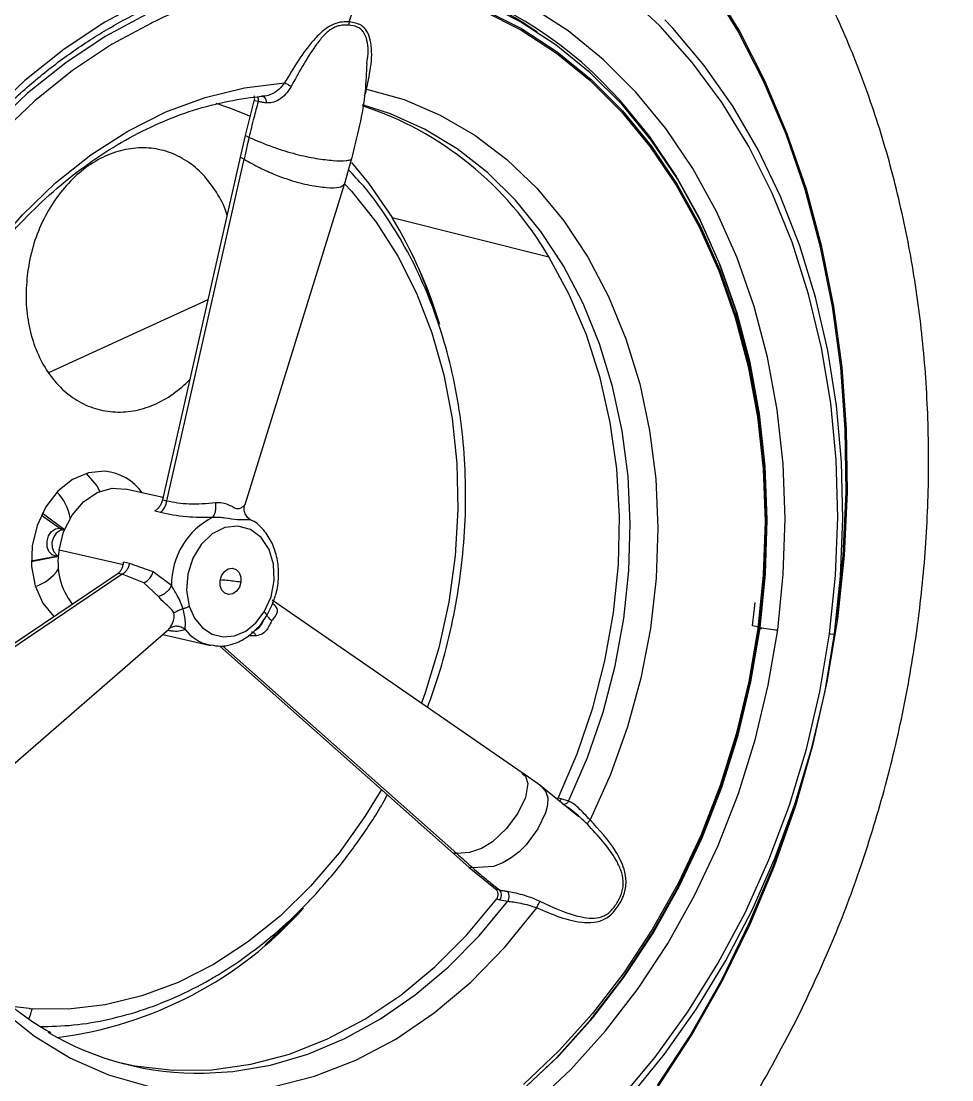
# Model space of a CAD drawing. Extents: x 398 to 508, y 623 to 782.
# Drawn here: x 413.503 to 416.249, y 716.392 to 719.515 of the extents above; entities that cross this region are included whole.
import ezdxf

# ---------------------------------------------------------------- set-up
doc = ezdxf.new("R2010")
doc.units = 0
doc.header["$MEASUREMENT"] = 0
doc.layers.add('GEOMETRY', color=2, linetype='Continuous', lineweight=25)

msp = doc.modelspace()

# ---------------------------------------------------------------- linework, layer by layer
at = {"layer": 'GEOMETRY'}
for p, q in [((414.2274, 719.2942), (414.2117, 719.2938)), ((414.1643, 719.1773), (414.1908, 719.2796)), ((414.2031, 719.2772), (414.1908, 719.2796)), ((414.1499, 719.1139), (414.1643, 719.1773)), ((414.1643, 719.1773), (414.176, 719.1718)), ((413.9205, 718.1028), (414.1499, 719.1139)), ((413.9327, 718.0998), (414.1613, 719.1072)), ((414.1499, 719.1139), (414.1613, 719.1072)), ((414.4564, 719.0333), (414.479, 719.1106)), ((414.1634, 718.0885), (414.4565, 719.0337)), ((414.5976, 718.935), (415.0595, 718.8192)), ((413.5845, 718.4779), (414.0545, 718.6936)), ((413.9219, 718.1091), (413.8105, 718.1344)), ((413.5623, 718.0576), (413.6172, 718.0194)), ((413.6305, 718.0144), (413.5651, 718.0634)), ((413.897, 718.0698), (413.9136, 718.0658)), ((414.1784, 718.0449), (414.1822, 718.0426)), ((413.6303, 718.0138), (413.6295, 718.0139)), ((413.6295, 718.0139), (413.6302, 718.0137)), ((413.8045, 717.9106), (413.6145, 717.9539)), ((413.5326, 717.9225), (413.606, 717.9363)), ((413.5327, 717.9208), (413.6128, 717.9367)), ((413.6131, 717.9367), (413.606, 717.9363)), ((413.822, 717.9152), (413.8051, 717.9187)), ((413.8924, 717.8906), (413.822, 717.9152)), ((413.9465, 717.8503), (413.8924, 717.8906)), ((413.7886, 717.8858), (413.1351, 717.4445)), ((413.8011, 717.8833), (413.1501, 717.4436)), ((413.8651, 717.8582), (413.8011, 717.8833)), ((413.9085, 717.8176), (413.8651, 717.8582)), ((414.981, 717.2976), (414.2437, 717.8071)), ((414.2448, 717.798), (414.2516, 717.7919)), ((415.9082, 717.7478), (415.9145, 717.8)), ((414.2277, 717.7626), (414.2159, 717.7458)), ((414.2336, 717.7741), (414.2277, 717.7626)), ((414.2427, 717.7917), (414.2336, 717.7741)), ((415.6803, 717.7267), (415.6608, 717.7312)), ((415.9088, 717.7525), (415.9124, 717.752)), ((413.3378, 717.1993), (413.9378, 717.7205)), ((413.9206, 717.7056), (414.0573, 717.6744)), ((413.9446, 717.7281), (413.949, 717.7275)), ((414.1968, 717.7018), (414.1738, 717.7018)), ((414.0573, 717.6744), (414.0613, 717.6736)), ((414.0894, 717.6714), (414.7786, 717.0594)), ((414.0971, 717.6724), (414.7881, 717.0589)), ((415.0361, 717.2588), (414.9805, 717.2979)), ((415.148, 717.168), (415.0345, 717.2599)), ((415.0962, 717.2206), (415.0867, 717.2229)), ((415.118, 717.2139), (415.0962, 717.2206)), ((415.7644, 717.1409), (415.7814, 717.1907)), ((414.7881, 717.0589), (414.7786, 717.0594)), ((414.7786, 717.0594), (414.825, 717.0183)), ((414.8354, 717.017), (414.825, 717.0183)), ((414.825, 717.0183), (414.9021, 716.955)), ((414.9021, 716.955), (414.9147, 716.952)), ((414.9058, 716.9253), (414.9153, 716.923)), ((414.9153, 716.923), (414.9386, 716.9187)), ((413.5265, 716.6022), (413.4664, 716.6095))]:
    msp.add_line(p, q, dxfattribs=at)
at = {"layer": 'GEOMETRY', "flags": 128}
for points in [[(414.5093, 719.6381), (414.6317, 719.6219), (414.7514, 719.5922), (414.8673, 719.549), (414.9787, 719.4927), (415.0846, 719.4237), (415.1843, 719.3427), (415.2769, 719.2501), (415.3619, 719.1467), (415.4385, 719.0332), (415.5062, 718.9106), (415.5644, 718.7798), (415.6127, 718.6417), (415.6508, 718.4975), (415.6783, 718.3481), (415.6951, 718.1948), (415.7009, 718.0388), (415.6959, 717.8811), (415.6799, 717.7231)], [(415.9145, 717.8), (415.9282, 717.9391), (415.937, 718.1255), (415.9346, 718.3106), (415.9213, 718.4933), (415.8969, 718.6728), (415.8618, 718.8479), (415.816, 719.0177), (415.7598, 719.1813), (415.6935, 719.3377), (415.6175, 719.486), (415.5323, 719.6255)], [(415.9124, 717.752), (415.9321, 717.9388), (415.9409, 718.1254), (415.9386, 718.3107), (415.9252, 718.4937), (415.9008, 718.6734), (415.8656, 718.8487), (415.8197, 719.0187), (415.7635, 719.1825), (415.6971, 719.3391), (415.6211, 719.4876), (415.5357, 719.6272)], [(413.8736, 719.579), (413.7495, 719.5118), (413.6294, 719.4318), (413.514, 719.3397), (413.4045, 719.236), (413.3014, 719.1216), (413.2057, 718.9974), (413.118, 718.8643), (413.0391, 718.7233), (412.9695, 718.5755), (412.9097, 718.4221), (412.8603, 718.2641), (412.8215, 718.1028), (412.7937, 717.9394)], [(415.8885, 717.7074), (415.9061, 717.8792), (415.9126, 718.0506), (415.9078, 718.2206), (415.8917, 718.3878), (415.8646, 718.5513), (415.8265, 718.7098), (415.7778, 718.8623), (415.7187, 719.0077), (415.6496, 719.1451), (415.5711, 719.2735), (415.4837, 719.392), (415.388, 719.4999), (415.2846, 719.5963)], [(415.6832, 717.7247), (415.6994, 717.8845), (415.7045, 718.0439), (415.6986, 718.2016), (415.6816, 718.3566), (415.6538, 718.5076), (415.6153, 718.6534), (415.5665, 718.793), (415.5076, 718.9253), (415.4392, 719.0492), (415.3617, 719.1639), (415.2759, 719.2684), (415.1822, 719.362), (415.0814, 719.444), (414.9743, 719.5137), (414.8617, 719.5706)], [(414.8658, 719.5455), (414.9769, 719.4893), (415.0826, 719.4205), (415.1821, 719.3396), (415.2746, 719.2472), (415.3593, 719.144), (415.4358, 719.0308), (415.5033, 718.9084), (415.5614, 718.7779), (415.6097, 718.6401), (415.6476, 718.4961), (415.6751, 718.3471), (415.6918, 718.1941), (415.6977, 718.0384), (415.6926, 717.8811), (415.6767, 717.7233), (415.65, 717.5664), (415.6128, 717.4115), (415.5653, 717.2597), (415.5079, 717.1123), (415.441, 716.9704), (415.3652, 716.835), (415.281, 716.7071), (415.189, 716.5878), (415.0901, 716.4779), (414.9848, 716.3784)], [(415.7351, 717.7189), (415.7517, 717.8831), (415.757, 718.0469), (415.7509, 718.2091), (415.7335, 718.3683), (415.7049, 718.5235), (415.6654, 718.6733), (415.6152, 718.8168), (415.5547, 718.9527), (415.4844, 719.0801), (415.4048, 719.1979), (415.3165, 719.3054), (415.2202, 719.4016), (415.1167, 719.4858), (415.0066, 719.5574)], [(413.8718, 719.5347), (413.751, 719.4693), (413.6341, 719.3915), (413.5219, 719.3018), (413.4153, 719.2009), (413.315, 719.0896), (413.2219, 718.9688), (413.1366, 718.8392), (413.0597, 718.7021), (412.992, 718.5582), (412.9338, 718.4089), (412.8857, 718.2552), (412.848, 718.0982), (412.821, 717.9393)], [(415.9031, 717.7077), (415.9207, 717.8775), (415.9275, 718.047), (415.9235, 718.2151), (415.9086, 718.3807), (415.883, 718.5428), (415.8469, 718.7003), (415.8004, 718.8521), (415.7439, 718.9973), (415.6778, 719.1349), (415.6025, 719.2641), (415.5184, 719.3839), (415.4261, 719.4937), (415.4026, 719.5187)], [(413.8869, 719.5092), (413.7694, 719.4455), (413.654, 719.3687), (413.5433, 719.2801), (413.438, 719.1806), (413.339, 719.0707), (413.2471, 718.9514), (413.1629, 718.8235), (413.087, 718.6881), (413.0202, 718.5462), (412.9628, 718.3987), (412.9153, 718.247), (412.8781, 718.0921), (412.8514, 717.9352), (412.8354, 717.7774), (412.8304, 717.6201), (412.8362, 717.4643), (412.853, 717.3114), (412.8804, 717.1624), (412.9184, 717.0184), (412.9666, 716.8806), (413.0247, 716.7501), (413.0923, 716.6277), (413.1112, 716.5976)], [(413.0548, 717.3177), (413.0317, 717.4585), (413.0201, 717.603), (413.0201, 717.75), (413.0318, 717.8978), (413.0549, 718.0451), (413.0893, 718.1904), (413.1347, 718.3324), (413.1905, 718.4695), (413.2563, 718.6004), (413.3313, 718.7239), (413.415, 718.8388), (413.5063, 718.9438), (413.6045, 719.038), (413.7085, 719.1204), (413.8174, 719.1903), (413.9301, 719.247), (414.0454, 719.2898), (414.1622, 719.3183), (414.2794, 719.3324)], [(415.6803, 717.7267), (415.6965, 717.8875), (415.7017, 718.048), (415.6957, 718.2067), (415.6787, 718.3627), (415.6507, 718.5146), (415.612, 718.6614), (415.5628, 718.8019), (415.5036, 718.935), (415.4347, 719.0597), (415.3568, 719.1751), (415.2703, 719.2803), (415.2186, 719.3343)], [(414.5216, 719.3142), (414.6327, 719.2831), (414.7395, 719.2377), (414.841, 719.1787), (414.9362, 719.1065), (415.0242, 719.0218), (415.104, 718.9256), (415.175, 718.8187), (415.2363, 718.7022), (415.2875, 718.5773), (415.3279, 718.4451), (415.3573, 718.307), (415.3752, 718.1644), (415.3816, 718.0186), (415.3763, 717.8711), (415.3595, 717.7233), (415.3313, 717.5767), (415.2919, 717.4327), (415.2417, 717.2928), (415.1814, 717.1583)], [(414.0775, 719.2728), (414.1178, 719.2594), (414.1797, 719.2342)], [(415.118, 717.2139), (415.1737, 717.3426), (415.2197, 717.4761), (415.2556, 717.6132), (415.2811, 717.7526), (415.296, 717.8929), (415.3002, 718.0329), (415.2935, 718.1711), (415.276, 718.3064), (415.2479, 718.4374), (415.2095, 718.5628), (415.1612, 718.6816), (415.1033, 718.7925), (415.0365, 718.8945), (414.9613, 718.9867), (414.8785, 719.0682), (414.7889, 719.1382), (414.6933, 719.196), (414.5927, 719.2411), (414.5104, 719.2674)], [(414.4776, 719.0982), (414.5279, 719.037), (414.5976, 718.935)], [(414.4568, 719.0351), (414.4776, 719.0127), (414.5504, 718.922), (414.6146, 718.8215), (414.6696, 718.7122), (414.715, 718.5951), (414.7502, 718.4714), (414.7748, 718.3425), (414.7886, 718.2096), (414.7916, 718.0741), (414.7835, 717.9373), (414.7646, 717.8007), (414.735, 717.6657), (414.695, 717.5336), (414.6841, 717.5032)], [(415.0869, 717.2228), (415.1432, 717.3535), (415.1895, 717.489), (415.2255, 717.6282), (415.2507, 717.7697), (415.265, 717.912), (415.2681, 718.0539), (415.2601, 718.1939), (415.2411, 718.3306), (415.2111, 718.4628), (415.1706, 718.589), (415.1199, 718.7082), (415.0595, 718.8192)], [(414.7298, 718.639), (414.702, 718.7207), (414.6769, 718.7834)], [(413.7496, 718.1871), (413.7013, 718.1826), (413.654, 718.1626), (413.6112, 718.1284), (413.5756, 718.0822), (413.5497, 718.0273), (413.5353, 717.9673), (413.5334, 717.9064), (413.544, 717.8487), (413.5665, 717.7982), (413.5987, 717.7588)], [(413.6948, 718.1808), (413.7257, 718.1436), (413.7348, 718.1274)], [(413.6145, 717.9539), (413.6281, 718.0083), (413.653, 718.0573), (413.687, 718.097), (413.7275, 718.1242), (413.7712, 718.1367), (413.8105, 718.1344)], [(413.9205, 718.1028), (413.9273, 718.1011), (413.9327, 718.0998)], [(413.606, 717.9363), (413.5939, 717.9404), (413.5846, 717.9502), (413.5794, 717.9642), (413.5791, 717.9803), (413.5837, 717.996), (413.5926, 718.0089), (413.6043, 718.0172), (413.6172, 718.0194)], [(413.6295, 718.0139), (413.6174, 718.0118), (413.6064, 718.0041), (413.5981, 717.992), (413.5937, 717.9772), (413.5941, 717.9622), (413.5989, 717.9491), (413.6077, 717.9399), (413.6129, 717.9373)], [(413.6172, 718.0194), (413.6292, 718.0153), (413.6307, 718.0143)], [(414.2202, 717.7719), (414.2403, 717.8162), (414.2497, 717.8646), (414.2476, 717.9127), (414.2343, 717.9563), (414.2108, 717.9916), (414.1793, 718.0153), (414.1426, 718.0254), (414.104, 718.0209), (414.0667, 718.0024), (414.0343, 717.9713), (414.0095, 717.9306), (413.9946, 717.8837), (413.9909, 717.8349), (413.9987, 717.7885)], [(414.0901, 717.8642), (414.0944, 717.8789), (414.1027, 717.8911), (414.1137, 717.8988), (414.1258, 717.9008), (414.137, 717.897), (414.1458, 717.8878), (414.1507, 717.8747), (414.151, 717.8597)], [(413.8011, 717.8833), (413.7941, 717.8847), (413.7886, 717.8858)], [(414.151, 717.8597), (414.1466, 717.8449), (414.1383, 717.8328), (414.1273, 717.8251), (414.1152, 717.823), (414.104, 717.8269), (414.0952, 717.836), (414.0904, 717.8492), (414.0901, 717.8642)], [(413.9987, 717.7885), (414.0144, 717.7532), (414.0374, 717.7252), (414.066, 717.7066), (414.0984, 717.6985), (414.1322, 717.7016), (414.1653, 717.7156), (414.1953, 717.7396), (414.2202, 717.7719)], [(415.3829, 716.3725), (415.482, 716.5246), (415.5725, 716.6844), (415.654, 716.8509), (415.7261, 717.0234), (415.7882, 717.2007), (415.8402, 717.3819), (415.8816, 717.5661), (415.9124, 717.752)], [(414.4845, 716.0634), (414.4984, 716.0684), (414.6228, 716.1211), (414.7443, 716.1869), (414.862, 716.2652), (414.9749, 716.3555), (415.0822, 716.457), (415.1831, 716.569), (415.2769, 716.6906), (415.3627, 716.821), (415.44, 716.9591), (415.5082, 717.1038), (415.5667, 717.2541), (415.6151, 717.4088), (415.6531, 717.5667), (415.6803, 717.7267)], [(414.5399, 715.8065), (414.5731, 715.8188), (414.7042, 715.8761), (414.8323, 715.9461), (414.9568, 716.0283), (415.0766, 716.1222), (415.1912, 716.2272), (415.2997, 716.3426), (415.4014, 716.4676), (415.4956, 716.6015), (415.5819, 716.7434), (415.6595, 716.8923), (415.728, 717.0473), (415.787, 717.2074), (415.836, 717.3715), (415.8748, 717.5387), (415.9031, 717.7077)], [(414.9823, 716.3621), (415.0889, 716.463), (415.1892, 716.5743), (415.2824, 716.6952), (415.3677, 716.8247), (415.4445, 716.9619), (415.5122, 717.1057), (415.5704, 717.255), (415.6185, 717.4087), (415.6562, 717.5657), (415.6832, 717.7247)], [(415.0148, 716.3186), (415.1244, 716.4223), (415.2275, 716.5367), (415.3232, 716.6609), (415.4108, 716.794), (415.4898, 716.935), (415.5594, 717.0828), (415.6192, 717.2362), (415.6686, 717.3942), (415.7074, 717.5555), (415.7351, 717.7189)], [(415.2689, 716.334), (415.3734, 716.4584), (415.4703, 716.5922), (415.559, 716.7344), (415.6388, 716.884), (415.7092, 717.0402), (415.7698, 717.2017), (415.8201, 717.3675), (415.8597, 717.5364), (415.8885, 717.7074)], [(415.6799, 717.7231), (415.6827, 717.7229), (415.685, 717.7228), (415.6865, 717.7229), (415.6874, 717.723), (415.6875, 717.7233), (415.6868, 717.7237), (415.6853, 717.7241), (415.6832, 717.7247)], [(414.98, 717.2963), (414.9907, 717.2876), (414.9978, 717.266), (414.9909, 717.225), (414.9683, 717.1788), (414.935, 717.1331), (414.8932, 717.0939), (414.861, 717.0743), (414.8259, 717.0621), (414.7881, 717.0589), (414.7881, 717.0589)], [(414.566, 717.2482), (414.5173, 717.1682), (414.4408, 717.0609), (414.357, 716.9627), (414.2666, 716.8745), (414.1707, 716.7974), (414.0701, 716.7322), (413.9659, 716.6793), (413.8592, 716.6395), (413.7511, 716.6131), (413.6426, 716.6004), (413.5349, 716.6015)], [(415.0354, 717.2578), (415.0391, 717.2565), (415.0511, 717.2414), (415.0564, 717.2231), (415.0558, 717.2022), (415.0502, 717.1796), (415.0272, 717.1317), (414.9928, 717.0852), (414.972, 717.0644), (414.9489, 717.0463), (414.9236, 717.0317), (414.8962, 717.0214), (414.8354, 717.017), (414.8354, 717.017)], [(415.7644, 717.1409), (415.7224, 717.0248), (415.6504, 716.8526), (415.569, 716.6862), (415.4786, 716.5266), (415.3796, 716.3746)], [(413.1396, 717.0407), (413.1999, 716.9138), (413.2712, 716.7971), (413.3526, 716.6919), (413.4433, 716.5994), (413.5424, 716.5205), (413.6486, 716.4561), (413.7609, 716.4069), (413.878, 716.3735), (413.9987, 716.3562)], [(413.7939, 716.4424), (413.8386, 716.433), (413.9511, 716.4199), (414.0654, 716.4214), (414.1803, 716.4375), (414.2946, 716.4679), (414.4072, 716.5123), (414.517, 716.5704), (414.6228, 716.6415), (414.7236, 716.7249), (414.8183, 716.8198), (414.906, 716.9252)], [(414.0432, 716.411), (414.1271, 716.4163), (414.2384, 716.4354), (414.3488, 716.4678), (414.4575, 716.5134), (414.5633, 716.5716), (414.6652, 716.642), (414.7624, 716.7238), (414.8538, 716.8164), (414.9386, 716.9187)], [(413.9987, 716.3562), (414.1215, 716.3552), (414.2453, 716.3706), (414.3685, 716.4021), (414.4899, 716.4494), (414.6081, 716.5121), (414.7218, 716.5893), (414.8298, 716.6803), (414.9309, 716.784), (415.024, 716.8994)], [(414.2231, 716.7904), (414.3063, 716.8693), (414.3191, 716.8827)]]:
    msp.add_lwpolyline(points, dxfattribs=at)
at = {"layer": 'GEOMETRY'}
for centre, radius, start, end in [((414.3966, 718.5228), 1.1551, 44.6324, 110.3166), ((414.4321, 718.4076), 1.2291, 86.4382, 116.3338), ((414.3786, 718.5447), 1.1392, 55.421, 76.5411), ((412.0841, 720.3156), 2.5183, 341.4007, 344.3046), ((414.4997, 719.5029), 0.0303, 161.638, 179.7874), ((414.1813, 719.2806), 0.0221, 351.0666, 27.8001), ((414.2034, 718.3251), 0.9884, 29.9866, 71.9353), ((413.4183, 718.2218), 1.3782, 16.7921, 31.1631), ((413.7355, 718.0354), 0.1523, 35.1788, 84.6898), ((413.5108, 718.0274), 0.138, 8.6768, 45.1473), ((413.887, 718.1032), 0.0458, 305.4628, 355.8119), ((414.1681, 717.8532), 0.2216, 116.665, 180.7488), ((413.6375, 718.0481), 0.0352, 234.7489, 256.7715), ((413.8141, 717.9184), 0.2027, 169.9109, 217.6331), ((413.6119, 717.9048), 0.0321, 88.4063, 100.7411), ((413.5, 717.976), 0.137, 289.0514, 325.8048), ((413.8447, 717.9031), 0.0493, 294.3983, 345.3396), ((414.0997, 717.8191), 0.0464, 79.288, 101.9378), ((414.0608, 717.282), 0.5846, 81.1278, 85.3375), ((413.2967, 718.0514), 2.3857, 352.2865, 353.9355), ((414.0866, 717.7976), 0.1266, 217.6176, 256.6068), ((415.7697, 718.1562), 0.4386, 258.2455, 265.4868), ((415.8952, 717.7411), 0.0343, 258.7768, 283.3798), ((415.0766, 717.2298), 0.0217, 312.6576, 334.9967), ((414.898, 716.9371), 0.0224, 320.8035, 41.7593), ((413.4634, 717.6783), 1.1707, 277.165, 318.1932), ((414.1331, 717.2102), 1.1915, 210.9411, 264.5299), ((413.4542, 716.6116), 0.0813, 330.8046, 352.883), ((413.5966, 717.4251), 0.8259, 265.1287, 265.7125), ((414.0278, 717.2907), 0.8799, 239.528, 270.9973)]:
    msp.add_arc(centre, radius, start, end, dxfattribs=at)
for points, knots in [([(417.0227, 717.0602), (417.0492, 717.1719), (417.0708, 717.2844), (417.1046, 717.5104), (417.1167, 717.624), (417.1311, 717.8524), (417.1334, 717.9659), (417.1283, 718.1906), (417.1209, 718.302), (417.0965, 718.5228), (417.0796, 718.6323), (417.0469, 718.795), (417.0347, 718.8492), (417.0081, 718.956), (416.9936, 719.0087), (416.9161, 719.2686), (416.8367, 719.4654), (416.7161, 719.6976), (416.6909, 719.7433), (416.6514, 719.8108), (416.638, 719.8332), (416.6107, 719.8772), (416.5969, 719.8989), (416.5266, 720.0063), (416.4669, 720.0879), (416.341, 720.2426), (416.2747, 720.3156), (416.1703, 720.4189), (416.1346, 720.4522), (416.0799, 720.5006), (416.0615, 720.5165), (416.0241, 720.5477), (416.0052, 720.563), (415.9102, 720.6379), (415.832, 720.6924), (415.6718, 720.7909), (415.5896, 720.8349), (415.4215, 720.9124), (415.3356, 720.946), (415.2037, 720.9882), (415.1592, 721.001), (415.0702, 721.0235), (415.0255, 721.0333), (414.8909, 721.0584), (414.8005, 721.0695), (414.6641, 721.0775), (414.6184, 721.0787), (414.5274, 721.0782), (414.482, 721.0765), (414.3465, 721.0671), (414.2569, 721.0553), (414.0792, 721.0203), (413.991, 720.9973), (413.86, 720.9543), (413.8165, 720.9386), (413.7299, 720.9042), (413.6868, 720.8856), (413.5593, 720.8259), (413.4765, 720.7811), (413.2347, 720.6317), (413.0821, 720.5126), (412.9199, 720.3559), (412.902, 720.3381), (412.8667, 720.3022), (412.8492, 720.284), (412.7975, 720.2286), (412.7638, 720.1907), (412.6651, 720.0743), (412.6025, 719.9929), (412.4836, 719.8226), (412.4272, 719.7338), (412.3473, 719.5948), (412.3214, 719.5475), (412.2713, 719.4509), (412.2471, 719.4019), (412.1777, 719.2536), (412.1354, 719.1524), (412.0581, 718.9459), (412.0233, 718.8405), (411.9612, 718.6253), (411.9338, 718.5155), (411.887, 718.2916), (411.8678, 718.1786), (411.8527, 718.0647)], [0, 0, 0, 0, 0.03125, 0.03125, 0.0625, 0.0625, 0.09375, 0.09375, 0.125, 0.125, 0.15625, 0.15625, 0.171875, 0.171875, 0.1875, 0.1875, 0.25, 0.25, 0.265625, 0.265625, 0.273437, 0.273437, 0.28125, 0.28125, 0.3125, 0.3125, 0.34375, 0.34375, 0.359375, 0.359375, 0.367187, 0.367187, 0.375, 0.375, 0.40625, 0.40625, 0.4375, 0.4375, 0.46875, 0.46875, 0.484375, 0.484375, 0.5, 0.5, 0.53125, 0.53125, 0.546875, 0.546875, 0.5625, 0.5625, 0.59375, 0.59375, 0.625, 0.625, 0.640625, 0.640625, 0.65625, 0.65625, 0.6875, 0.6875, 0.75, 0.75, 0.757812, 0.757812, 0.765625, 0.765625, 0.78125, 0.78125, 0.8125, 0.8125, 0.84375, 0.84375, 0.859375, 0.859375, 0.875, 0.875, 0.90625, 0.90625, 0.9375, 0.9375, 0.96875, 0.96875, 1, 1, 1, 1]), ([(413.8532, 720.7751), (413.8787, 720.7844), (413.9965, 720.8272), (414.2144, 720.8641), (414.4978, 720.8835), (414.7767, 720.8605), (415.0496, 720.8018), (415.3178, 720.7043), (415.5769, 720.5691), (415.8206, 720.3991), (416.0448, 720.1953), (416.2474, 719.9618), (416.4257, 719.7016), (416.5769, 719.4174), (416.6998, 719.1136), (416.7935, 718.7924), (416.8549, 718.4572), (416.8843, 718.1126), (416.8804, 717.786), (416.852, 717.482), (416.8168, 717.2967), (416.7992, 717.2041)], [0, 0, 0, 0, 0.01599, 0.073758, 0.131343, 0.186043, 0.240742, 0.296943, 0.353318, 0.409515, 0.465318, 0.521295, 0.577097, 0.632398, 0.687871, 0.743169, 0.798799, 0.854608, 0.910236, 0.955118, 1, 1, 1, 1]), ([(415.799, 716.585), (415.8327, 716.6564), (415.8999, 716.7992), (415.9845, 717.0256), (416.0559, 717.2598), (416.1116, 717.4987), (416.1512, 717.7381), (416.1752, 717.9786), (416.1832, 718.2209), (416.1749, 718.4608), (416.1505, 718.6943), (416.1105, 718.9224), (416.0544, 719.1453), (415.9828, 719.3592), (415.8971, 719.5606), (415.7977, 719.7504), (415.6838, 719.9287), (415.5571, 720.0925), (415.4198, 720.239), (415.2721, 720.3692), (415.1132, 720.483), (414.9457, 720.5781), (414.7723, 720.6532), (414.593, 720.7092), (414.4071, 720.7456), (414.2176, 720.7613), (414.0276, 720.7567), (413.837, 720.7314), (413.6733, 720.6953), (413.574, 720.6595), (413.5385, 720.6467)], [0, 0, 0, 0, 0.035777, 0.071554, 0.108371, 0.145187, 0.180962, 0.216738, 0.253552, 0.290366, 0.326146, 0.361927, 0.398747, 0.435567, 0.471341, 0.507114, 0.543926, 0.580738, 0.616518, 0.652298, 0.689118, 0.725938, 0.761715, 0.797493, 0.83431, 0.871127, 0.906906, 0.942685, 0.979504, 1, 1, 1, 1]), ([(412.8083, 717.9397), (412.8121, 717.9659), (412.8232, 718.0421), (412.8489, 718.1676), (412.8881, 718.3145), (412.9365, 718.4583), (412.9936, 718.5978), (413.059, 718.7323), (413.1323, 718.8607), (413.2129, 718.9823), (413.3003, 719.0963), (413.394, 719.2018), (413.4932, 719.2982), (413.5974, 719.3848), (413.7058, 719.4612), (413.8178, 719.5263), (413.9173, 719.5749), (413.9799, 719.5967), (414.0036, 719.605)], [0, 0, 0, 0, 0.034581, 0.100653, 0.166737, 0.232818, 0.298895, 0.364968, 0.431036, 0.4971, 0.563162, 0.629223, 0.695287, 0.761361, 0.827452, 0.89357, 0.959728, 1, 1, 1, 1]), ([(414.4709, 719.5124), (414.4642, 719.5126), (414.4496, 719.5131), (414.4233, 719.5066), (414.3935, 719.4877), (414.3571, 719.4506), (414.3187, 719.3972), (414.2926, 719.3541), (414.2794, 719.3324)], [0, 0, 0, 0, 0.0875568, 0.1938802, 0.3241502, 0.4651288, 0.7309283, 1, 1, 1, 1]), ([(414.5216, 719.3142), (414.527, 719.3386), (414.5378, 719.3877), (414.5382, 719.4481), (414.5241, 719.4861), (414.5037, 719.5072), (414.4833, 719.5104), (414.4709, 719.5124)], [0, 0, 0, 0, 0.294818, 0.593522, 0.723173, 0.832241, 1, 1, 1, 1]), ([(414.4693, 719.503), (414.4603, 719.5032), (414.4469, 719.5035), (414.4283, 719.4972), (414.4104, 719.4871), (414.3903, 719.4677), (414.3488, 719.4125), (414.3214, 719.3623), (414.2994, 719.322)], [0, 0, 0, 0, 0.12422, 0.185097, 0.245597, 0.367311, 0.491637, 1, 1, 1, 1]), ([(414.5225, 719.3901), (414.5248, 719.4031), (414.529, 719.4261), (414.5241, 719.4577), (414.5162, 719.4791), (414.5051, 719.4915), (414.491, 719.5002), (414.478, 719.5018), (414.4693, 719.503)], [0, 0, 0, 0, 0.245476, 0.436302, 0.623089, 0.715946, 0.809372, 1, 1, 1, 1]), ([(414.4784, 719.1084), (414.4951, 719.1744), (414.5185, 719.2671), (414.5222, 719.3626), (414.5233, 719.3901)], [0, 0, 0, 0, 0.711637, 1, 1, 1, 1]), ([(414.2794, 719.3324), (414.2745, 719.3259), (414.2647, 719.3132), (414.2461, 719.2999), (414.2336, 719.2961), (414.2274, 719.2942)], [0, 0, 0, 0, 0.342158, 0.677734, 1, 1, 1, 1]), ([(414.2794, 719.3324), (414.2809, 719.3319), (414.2839, 719.331), (414.2892, 719.3285), (414.2947, 719.3254), (414.2979, 719.3231), (414.2994, 719.322)], [0, 0, 0, 0, 0.24385, 0.5, 0.756149, 1, 1, 1, 1]), ([(413.0608, 717.3479), (413.0585, 717.3594), (413.0478, 717.4121), (413.0352, 717.5092), (413.0271, 717.6397), (413.0288, 717.7721), (413.0401, 717.9053), (413.0608, 718.0379), (413.091, 718.1691), (413.1302, 718.2975), (413.1781, 718.4221), (413.2343, 718.5418), (413.2983, 718.6556), (413.3695, 718.7626), (413.4474, 718.8618), (413.5311, 718.9524), (413.62, 719.0337), (413.7133, 719.105), (413.8102, 719.1657), (413.9099, 719.2155), (414.0116, 719.2539), (414.1145, 719.2802), (414.1848, 719.2911), (414.2205, 719.2933), (414.222, 719.2934)], [0, 0, 0, 0, 0.013576, 0.062743, 0.111923, 0.161098, 0.210271, 0.259441, 0.308608, 0.35777, 0.406924, 0.456068, 0.505201, 0.554325, 0.603443, 0.652559, 0.701683, 0.750831, 0.800025, 0.849291, 0.898662, 0.948172, 0.99785, 1, 1, 1, 1]), ([(414.1908, 719.2796), (414.1911, 719.281), (414.1918, 719.2838), (414.1919, 719.2877), (414.1912, 719.2914), (414.1902, 719.2935), (414.1897, 719.2945)], [0, 0, 0, 0, 0.25743, 0.50201, 0.745526, 1, 1, 1, 1]), ([(414.2117, 719.2938), (414.2127, 719.2938), (414.2146, 719.2939), (414.2168, 719.2932), (414.218, 719.2924), (414.2183, 719.2922)], [0, 0, 0, 0, 0.401701, 0.83156, 1, 1, 1, 1]), ([(414.2183, 719.2922), (414.2189, 719.2918), (414.2204, 719.2909), (414.2224, 719.2884), (414.2241, 719.2851), (414.2252, 719.2812), (414.2257, 719.2773), (414.2255, 719.2747), (414.2254, 719.2734)], [0, 0, 0, 0, 0.113467, 0.299142, 0.48482, 0.665955, 0.838632, 1, 1, 1, 1]), ([(414.2994, 719.322), (414.2942, 719.314), (414.2841, 719.2982), (414.2642, 719.2821), (414.2439, 719.2728), (414.2314, 719.2732), (414.2254, 719.2734)], [0, 0, 0, 0, 0.267639, 0.526363, 0.768616, 1, 1, 1, 1]), ([(414.5157, 719.2941), (414.5159, 719.2945), (414.5187, 719.2994), (414.5202, 719.3071), (414.5216, 719.3142)], [0, 0, 0, 0, 0.07127, 1, 1, 1, 1]), ([(414.176, 719.1718), (414.1806, 719.1914), (414.1889, 719.2265), (414.1987, 719.2616), (414.2031, 719.2772)], [0, 0, 0, 0, 0.556579, 1, 1, 1, 1]), ([(414.2254, 719.2734), (414.2211, 719.2741), (414.2135, 719.2753), (414.2063, 719.2766), (414.2031, 719.2772)], [0, 0, 0, 0, 0.55197, 1, 1, 1, 1]), ([(414.1613, 719.1072), (414.164, 719.1192), (414.1689, 719.1408), (414.1738, 719.1623), (414.176, 719.1718)], [0, 0, 0, 0, 0.5593709, 1, 1, 1, 1]), ([(414.176, 719.1718), (414.1979, 719.1622), (414.2285, 719.1488), (414.2789, 719.1321), (414.3122, 719.1227), (414.3438, 719.1153), (414.3826, 719.1079), (414.4256, 719.1028), (414.459, 719.1022), (414.4742, 719.1056), (414.4795, 719.1083), (414.4788, 719.1106), (414.4788, 719.1107)], [0, 0, 0, 0, 0.244986, 0.34074, 0.424228, 0.499755, 0.571028, 0.709375, 0.847722, 0.918995, 0.994522, 1, 1, 1, 1]), ([(414.1106, 718.9408), (414.1099, 718.9433), (414.1031, 718.9689), (414.0796, 719.0111), (414.0408, 719.0641), (413.9923, 719.104), (413.9379, 719.1309), (413.879, 719.1427), (413.8183, 719.1399), (413.7579, 719.1217), (413.7, 719.0898), (413.6472, 719.0445), (413.6009, 718.9884), (413.5636, 718.9227), (413.5353, 718.8506), (413.5261, 718.7995), (413.5215, 718.774)], [0, 0, 0, 0, 0.0082158, 0.0841695, 0.160722, 0.2371749, 0.3135437, 0.3898809, 0.4660427, 0.5421896, 0.6183422, 0.6945471, 0.7705983, 0.8466839, 0.9233768, 1, 1, 1, 1]), ([(414.1613, 719.1072), (414.176, 719.0988), (414.2026, 719.0837), (414.2488, 719.0628), (414.2987, 719.0445), (414.3542, 719.0298), (414.4053, 719.0229), (414.4454, 719.0227), (414.4525, 719.0301), (414.456, 719.0339)], [0, 0, 0, 0, 0.176638, 0.318383, 0.434847, 0.582504, 0.720481, 0.858459, 1, 1, 1, 1]), ([(414.7018, 717.4905), (414.713, 717.5216), (414.7393, 717.5943), (414.7701, 717.7127), (414.7953, 717.8439), (414.8105, 717.9762), (414.816, 718.1084), (414.8115, 718.2393), (414.7971, 718.3679), (414.7729, 718.493), (414.7391, 718.6135), (414.696, 718.7283), (414.644, 718.8366), (414.5832, 718.9367), (414.5248, 719.0172), (414.484, 719.06), (414.4689, 719.0759)], [0, 0, 0, 0, 0.055908, 0.130904, 0.205907, 0.280919, 0.355941, 0.430977, 0.506025, 0.581083, 0.656143, 0.73119, 0.806206, 0.881166, 0.956037, 1, 1, 1, 1]), ([(413.5215, 718.774), (413.5192, 718.7485), (413.5145, 718.6974), (413.5228, 718.6227), (413.5416, 718.553), (413.5718, 718.4909), (413.6114, 718.4385), (413.6597, 718.3984), (413.7142, 718.3716), (413.773, 718.3598), (413.8338, 718.3626), (413.8941, 718.3809), (413.9513, 718.4116), (413.9847, 718.4424), (414.0009, 718.4573)], [0, 0, 0, 0, 0.0837135, 0.1674508, 0.2509748, 0.3343721, 0.4184458, 0.5023908, 0.5862626, 0.6700808, 0.7537252, 0.8373344, 0.9209679, 1, 1, 1, 1]), ([(413.897, 718.0698), (413.8997, 718.0717), (413.9052, 718.0754), (413.9121, 718.0835), (413.9176, 718.0927), (413.9195, 718.0994), (413.9205, 718.1028)], [0, 0, 0, 0, 0.248129, 0.497083, 0.747662, 1, 1, 1, 1]), ([(413.9327, 718.0998), (413.9535, 718.0958), (413.9941, 718.088), (414.0496, 718.0923), (414.0767, 718.0944)], [0, 0, 0, 0, 0.511492, 1, 1, 1, 1]), ([(414.0687, 718.0511), (414.0701, 718.053), (414.0731, 718.057), (414.0761, 718.0678), (414.0775, 718.0809), (414.077, 718.09), (414.0767, 718.0944)], [0, 0, 0, 0, 0.242376, 0.499967, 0.757577, 1, 1, 1, 1]), ([(414.0767, 718.0944), (414.0834, 718.0946), (414.0961, 718.0951), (414.1147, 718.0887), (414.1271, 718.082), (414.1355, 718.0781), (414.1413, 718.0769), (414.1468, 718.0773), (414.1536, 718.0799), (414.1598, 718.0847), (414.1611, 718.0865), (414.1617, 718.0873)], [0, 0, 0, 0, 0.184291, 0.34916, 0.494677, 0.560186, 0.622214, 0.684249, 0.749768, 0.89526, 1, 1, 1, 1]), ([(414.1824, 718.0421), (414.1786, 718.0445), (414.1708, 718.0495), (414.1633, 718.0614), (414.1598, 718.075), (414.1616, 718.0838), (414.1624, 718.088)], [0, 0, 0, 0, 0.242322, 0.500091, 0.757809, 1, 1, 1, 1]), ([(414.1617, 718.0873), (414.1624, 718.088), (414.1632, 718.0889), (414.1629, 718.0887), (414.1628, 718.0887)], [0, 0, 0, 0, 0.795641, 1, 1, 1, 1]), ([(413.9136, 718.0658), (413.938, 718.0608), (413.9824, 718.0516), (414.0419, 718.0513), (414.0687, 718.0511)], [0, 0, 0, 0, 0.549607, 1, 1, 1, 1]), ([(414.0687, 718.0511), (414.0749, 718.0515), (414.0869, 718.0523), (414.1128, 718.0486), (414.1422, 718.0434), (414.1681, 718.0449), (414.1762, 718.0449), (414.1784, 718.0449)], [0, 0, 0, 0, 0.132571, 0.253608, 0.567437, 0.880101, 1, 1, 1, 1]), ([(414.2426, 717.7918), (414.2471, 717.803), (414.2579, 717.8295), (414.2636, 717.8752), (414.2607, 717.9245), (414.2471, 717.9707), (414.2233, 718.0094), (414.1999, 718.0344), (414.1835, 718.0416), (414.18, 718.0432)], [0, 0, 0, 0, 0.121141, 0.287325, 0.454174, 0.621713, 0.789332, 0.955414, 1, 1, 1, 1]), ([(413.7886, 717.8858), (413.7907, 717.8875), (413.7949, 717.891), (413.7999, 717.8989), (413.8036, 717.9083), (413.8046, 717.9152), (413.8051, 717.9187)], [0, 0, 0, 0, 0.253919, 0.503865, 0.751874, 1, 1, 1, 1]), ([(413.822, 717.9152), (413.8213, 717.9118), (413.8198, 717.9049), (413.8149, 717.8957), (413.8086, 717.888), (413.8035, 717.8848), (413.8011, 717.8833)], [0, 0, 0, 0, 0.247788, 0.503054, 0.756711, 1, 1, 1, 1]), ([(411.7962, 717.8575), (411.7842, 717.7288), (411.7779, 717.6011), (411.7761, 717.3479), (411.7807, 717.2222), (411.7957, 717.0354), (411.802, 716.9733), (411.8137, 716.8807), (411.8179, 716.8498), (411.8271, 716.7883), (411.832, 716.7576), (411.8583, 716.6054), (411.8845, 716.4872), (411.9472, 716.2575), (411.9836, 716.146), (412.0458, 715.984), (412.0679, 715.9308), (412.1146, 715.8262), (412.1393, 715.7748), (412.2165, 715.625), (412.2723, 715.5305), (412.3922, 715.3523), (412.4564, 715.2685), (412.5592, 715.1507), (412.5945, 715.1128), (412.6674, 715.0397), (412.7048, 715.0047), (412.8188, 714.905), (412.8978, 714.8453), (413.0618, 714.7388), (413.1468, 714.692), (413.2568, 714.6419), (413.279, 714.6323), (413.3238, 714.6139), (413.3464, 714.6051), (413.4146, 714.5801), (413.4604, 714.5653), (413.5988, 714.5262), (413.6924, 714.5074), (413.8825, 714.4838), (413.9789, 714.4791), (414.1013, 714.4821), (414.1258, 714.4832), (414.1751, 714.4862), (414.1999, 714.4882), (414.2741, 714.4955), (414.3236, 714.5021), (414.472, 714.5275), (414.571, 714.5514), (414.6701, 714.5826)], [0, 0, 0, 0, 0.0625, 0.0625, 0.125, 0.125, 0.15625, 0.15625, 0.171875, 0.171875, 0.1875, 0.1875, 0.25, 0.25, 0.3125, 0.3125, 0.34375, 0.34375, 0.375, 0.375, 0.4375, 0.4375, 0.5, 0.5, 0.53125, 0.53125, 0.5625, 0.5625, 0.625, 0.625, 0.6875, 0.6875, 0.703125, 0.703125, 0.71875, 0.71875, 0.75, 0.75, 0.8125, 0.8125, 0.875, 0.875, 0.890625, 0.890625, 0.90625, 0.90625, 0.9375, 0.9375, 1, 1, 1, 1]), ([(413.9465, 717.8503), (413.9447, 717.8468), (413.941, 717.8397), (413.9313, 717.8297), (413.9199, 717.8217), (413.9122, 717.8189), (413.9085, 717.8176)], [0, 0, 0, 0, 0.242408, 0.500019, 0.757619, 1, 1, 1, 1]), ([(413.981, 717.7811), (413.9759, 717.7942), (413.9686, 717.8129), (413.9542, 717.8359), (413.949, 717.8457), (413.9465, 717.8503)], [0, 0, 0, 0, 0.560422, 0.796503, 1, 1, 1, 1]), ([(413.9533, 717.768), (413.9525, 717.77), (413.9508, 717.7742), (413.9446, 717.7819), (413.934, 717.7913), (413.9193, 717.8042), (413.9122, 717.813), (413.9085, 717.8176)], [0, 0, 0, 0, 0.099791, 0.205116, 0.438948, 0.703875, 1, 1, 1, 1]), ([(414.2433, 717.802), (414.2437, 717.8006), (414.2449, 717.7961), (414.2489, 717.7936), (414.2516, 717.7919)], [0, 0, 0, 0, 0.334382, 1, 1, 1, 1]), ([(413.9438, 717.7283), (413.9459, 717.7319), (413.9499, 717.7388), (413.9539, 717.7515), (413.9548, 717.7613), (413.9538, 717.7658), (413.9533, 717.768)], [0, 0, 0, 0, 0.372951, 0.707014, 0.857462, 1, 1, 1, 1]), ([(413.981, 717.7811), (413.9782, 717.7802), (413.9727, 717.7785), (413.9651, 717.7752), (413.9584, 717.7717), (413.955, 717.7692), (413.9533, 717.768)], [0, 0, 0, 0, 0.258124, 0.514563, 0.763477, 1, 1, 1, 1]), ([(413.9863, 717.7203), (413.9866, 717.7229), (413.9871, 717.7283), (413.9883, 717.7485), (413.984, 717.7676), (413.981, 717.7811)], [0, 0, 0, 0, 0.201529, 0.439314, 1, 1, 1, 1]), ([(414.2202, 717.7719), (414.2221, 717.7701), (414.2258, 717.7665), (414.2271, 717.7639), (414.2277, 717.7626)], [0, 0, 0, 0, 0.5, 1, 1, 1, 1]), ([(414.2277, 717.7626), (414.2282, 717.7615), (414.2291, 717.7593), (414.2325, 717.7552), (414.2369, 717.7508), (414.2407, 717.7478), (414.2425, 717.7463)], [0, 0, 0, 0, 0.2581237, 0.5145632, 0.7634767, 1, 1, 1, 1]), ([(414.2516, 717.7919), (414.2543, 717.7873), (414.2594, 717.7787), (414.2578, 717.7671), (414.2519, 717.7588), (414.2463, 717.7521), (414.2437, 717.7482), (414.2425, 717.7463)], [0, 0, 0, 0, 0.296114, 0.561031, 0.7949, 0.900218, 1, 1, 1, 1]), ([(414.2159, 717.7458), (414.2118, 717.7389), (414.2051, 717.7278), (414.1951, 717.7195), (414.1914, 717.7163)], [0, 0, 0, 0, 0.620038, 1, 1, 1, 1]), ([(414.2169, 717.7452), (414.2166, 717.7446), (414.213, 717.7382), (414.2068, 717.7282), (414.1988, 717.7188), (414.1927, 717.7168), (414.1914, 717.7163)], [0, 0, 0, 0, 0.050158, 0.505597, 0.886997, 1, 1, 1, 1]), ([(414.2425, 717.7463), (414.2413, 717.7442), (414.2389, 717.74), (414.2346, 717.7304), (414.2281, 717.7181), (414.2152, 717.706), (414.2032, 717.7032), (414.1968, 717.7018)], [0, 0, 0, 0, 0.099791, 0.205114, 0.438938, 0.703875, 1, 1, 1, 1]), ([(413.9353, 717.7183), (413.9388, 717.7176), (413.9609, 717.7133), (413.9747, 717.7171), (413.9863, 717.7203)], [0, 0, 0, 0, 0.160315, 1, 1, 1, 1]), ([(413.9863, 717.7203), (413.9827, 717.7228), (413.9752, 717.7279), (413.9617, 717.7303), (413.9485, 717.7284), (413.9414, 717.7236), (413.938, 717.7212)], [0, 0, 0, 0, 0.242376, 0.499967, 0.757577, 1, 1, 1, 1]), ([(413.938, 717.7212), (413.9397, 717.7224), (413.9414, 717.7236), (413.9438, 717.7282), (413.9438, 717.7283)], [0, 0, 0, 0, 0.987192, 1, 1, 1, 1]), ([(414.062, 717.6748), (414.0714, 717.6731), (414.0941, 717.669), (414.1309, 717.677), (414.1689, 717.6947), (414.19, 717.7147), (414.2003, 717.7245)], [0, 0, 0, 0, 0.194264, 0.465529, 0.738411, 1, 1, 1, 1]), ([(414.183, 717.7126), (414.1835, 717.7127), (414.1859, 717.7134), (414.191, 717.71), (414.1949, 717.7045), (414.1968, 717.7018)], [0, 0, 0, 0, 0.12076, 0.573761, 1, 1, 1, 1]), ([(413.5577, 716.5488), (413.5906, 716.5496), (413.6587, 716.5512), (413.7623, 716.569), (413.8675, 716.5982), (413.971, 716.6396), (414.0721, 716.6924), (414.1698, 716.7565), (414.2633, 716.831), (414.3516, 716.9155), (414.4343, 717.0091), (414.5096, 717.1116), (414.5593, 717.1867), (414.5814, 717.2291), (414.5833, 717.2328)], [0, 0, 0, 0, 0.084122, 0.174114, 0.264273, 0.354629, 0.445185, 0.535923, 0.626811, 0.717814, 0.808899, 0.900038, 0.991211, 1, 1, 1, 1]), ([(415.118, 717.2139), (415.1174, 717.2129), (415.116, 717.2106), (415.1133, 717.2078), (415.1102, 717.2054), (415.1067, 717.2039), (415.1039, 717.2032), (415.1023, 717.2034), (415.1019, 717.2035)], [0, 0, 0, 0, 0.1696756, 0.3512448, 0.5417103, 0.7369587, 0.9322102, 1, 1, 1, 1]), ([(415.1814, 717.1583), (415.1758, 717.1646), (415.1647, 717.1769), (415.1477, 717.1939), (415.1315, 717.2071), (415.1223, 717.2117), (415.118, 717.2139)], [0, 0, 0, 0, 0.265512, 0.525913, 0.775992, 1, 1, 1, 1]), ([(415.1735, 717.1455), (415.1664, 717.1524), (415.1526, 717.166), (415.1313, 717.1841), (415.1168, 717.1952), (415.1106, 717.1983), (415.1103, 717.1985)], [0, 0, 0, 0, 0.342927, 0.67443, 0.984827, 1, 1, 1, 1]), ([(415.024, 716.8994), (415.0467, 716.8896), (415.0928, 716.8697), (415.1527, 716.8545), (415.2016, 716.8557), (415.2369, 716.87), (415.2634, 716.9005), (415.2831, 716.9359), (415.29, 716.976), (415.2834, 717.0111), (415.2713, 717.0408), (415.2423, 717.0929), (415.2084, 717.1293), (415.1814, 717.1583)], [0, 0, 0, 0, 0.134048, 0.272206, 0.341115, 0.410386, 0.481513, 0.557073, 0.624247, 0.687266, 0.73922, 0.791592, 1, 1, 1, 1]), ([(415.0351, 716.9179), (415.0752, 716.8993), (415.125, 716.8762), (415.186, 716.8674), (415.2112, 716.8702), (415.2296, 716.8789), (415.246, 716.8919), (415.2621, 716.9141), (415.2747, 716.939), (415.2795, 716.961), (415.28, 716.9834), (415.2731, 717.0108), (415.2436, 717.0714), (415.2047, 717.1125), (415.1735, 717.1455)], [0, 0, 0, 0, 0.254046, 0.316197, 0.377108, 0.407356, 0.437852, 0.500048, 0.562217, 0.592717, 0.622971, 0.683848, 0.745974, 1, 1, 1, 1]), ([(415.1814, 717.1583), (415.1801, 717.1569), (415.1776, 717.1539), (415.1749, 717.1501), (415.1733, 717.147), (415.1734, 717.146), (415.1735, 717.1455)], [0, 0, 0, 0, 0.243848, 0.499997, 0.756147, 1, 1, 1, 1]), ([(413.5901, 716.5305), (413.5786, 716.5367), (413.5369, 716.5596), (413.4699, 716.6108), (413.3901, 716.6833), (413.317, 716.7663), (413.2512, 716.8585), (413.1956, 716.953), (413.1658, 717.0198), (413.1522, 717.0501)], [0, 0, 0, 0, 0.061309, 0.223437, 0.385026, 0.546069, 0.70662, 0.86677, 1, 1, 1, 1]), ([(414.7881, 717.0589), (414.7969, 717.0511), (414.8127, 717.0371), (414.8285, 717.0232), (414.8354, 717.017)], [0, 0, 0, 0, 0.559371, 1, 1, 1, 1]), ([(414.8354, 717.017), (414.8498, 717.0045), (414.8757, 716.982), (414.9027, 716.9612), (414.9147, 716.952)], [0, 0, 0, 0, 0.556578, 1, 1, 1, 1]), ([(416.6328, 716.9556), (416.6227, 716.9218), (416.612, 716.8882), (416.5897, 716.8216), (416.578, 716.7886), (416.5416, 716.6906), (416.5154, 716.6264), (416.4312, 716.4373), (416.3676, 716.3159), (416.2613, 716.1404), (416.224, 716.0831), (416.1654, 715.9988), (416.1454, 715.9709), (416.1047, 715.9162), (416.084, 715.8893), (415.9792, 715.7569), (415.8905, 715.6582), (415.7043, 715.474), (415.6069, 715.3886), (415.4802, 715.29), (415.4546, 715.2707), (415.4029, 715.2329), (415.3769, 715.2144), (415.2986, 715.1606), (415.2461, 715.1268), (415.0876, 715.0313), (414.9809, 714.9753), (414.7664, 714.878), (414.6586, 714.8365), (414.5508, 714.8022)], [0, 0, 0, 0, 0.03125, 0.03125, 0.0625, 0.0625, 0.125, 0.125, 0.25, 0.25, 0.3125, 0.3125, 0.34375, 0.34375, 0.375, 0.375, 0.5, 0.5, 0.625, 0.625, 0.65625, 0.65625, 0.6875, 0.6875, 0.75, 0.75, 0.875, 0.875, 1, 1, 1, 1]), ([(414.9057, 716.9253), (414.9065, 716.9264), (414.9081, 716.9286), (414.9095, 716.9325), (414.9102, 716.9366), (414.91, 716.9409), (414.9092, 716.9452), (414.9076, 716.949), (414.9052, 716.9524), (414.9032, 716.9541), (414.9021, 716.955)], [0, 0, 0, 0, 0.125498, 0.245258, 0.36564, 0.492889, 0.621916, 0.745398, 0.869433, 1, 1, 1, 1]), ([(414.9147, 716.952), (414.9188, 716.9511), (414.9261, 716.9494), (414.9337, 716.9483), (414.937, 716.9478)], [0, 0, 0, 0, 0.568005, 1, 1, 1, 1]), ([(414.937, 716.9478), (414.9434, 716.9467), (414.9564, 716.9446), (414.9816, 716.9381), (415.009, 716.9295), (415.0263, 716.9218), (415.0351, 716.9179)], [0, 0, 0, 0, 0.231484, 0.474357, 0.733974, 1, 1, 1, 1]), ([(414.9386, 716.9187), (414.9392, 716.9198), (414.9405, 716.9219), (414.9419, 716.9257), (414.9427, 716.9299), (414.9428, 716.9343), (414.9422, 716.9385), (414.941, 716.9423), (414.9392, 716.9455), (414.9378, 716.947), (414.937, 716.9478)], [0, 0, 0, 0, 0.115531, 0.239054, 0.368494, 0.501033, 0.633419, 0.762422, 0.88528, 1, 1, 1, 1]), ([(414.9386, 716.9187), (414.9439, 716.9181), (414.9551, 716.9168), (414.9769, 716.9127), (415.0009, 716.9073), (415.0163, 716.9021), (415.024, 716.8994)], [0, 0, 0, 0, 0.22436, 0.474798, 0.736076, 1, 1, 1, 1]), ([(415.024, 716.8994), (415.0247, 716.9011), (415.0262, 716.9047), (415.029, 716.9101), (415.0322, 716.9149), (415.0341, 716.9169), (415.0351, 716.9179)], [0, 0, 0, 0, 0.230507, 0.481406, 0.742285, 1, 1, 1, 1]), ([(414.6701, 714.5826), (414.7849, 714.6193), (414.8994, 714.664), (415.1271, 714.769), (415.2402, 714.8295), (415.4079, 714.9326), (415.4634, 714.9691), (415.5462, 715.027), (415.5737, 715.0469), (415.6283, 715.0876), (415.6553, 715.1083), (415.789, 715.2143), (415.8917, 715.3061), (416.0879, 715.5035), (416.1815, 715.6091), (416.2919, 715.7506), (416.3137, 715.7793), (416.3566, 715.8378), (416.3777, 715.8675), (416.4394, 715.9573), (416.4786, 716.0184), (416.5907, 716.205), (416.6579, 716.3341), (416.7768, 716.6016), (416.8286, 716.74), (416.8721, 716.8834)], [0, 0, 0, 0, 0.125, 0.125, 0.25, 0.25, 0.3125, 0.3125, 0.34375, 0.34375, 0.375, 0.375, 0.5, 0.5, 0.625, 0.625, 0.65625, 0.65625, 0.6875, 0.6875, 0.75, 0.75, 0.875, 0.875, 1, 1, 1, 1]), ([(412.3548, 715.6032), (412.3582, 715.5993), (412.4071, 715.5441), (412.512, 715.4528), (412.6677, 715.3334), (412.832, 715.235), (413.0034, 715.1547), (413.1831, 715.0933), (413.3681, 715.0522), (413.555, 715.0316), (413.7445, 715.031), (413.937, 715.0509), (414.1292, 715.0912), (414.3181, 715.1512), (414.5042, 715.2303), (414.6878, 715.3291), (414.8658, 715.4465), (415.0353, 715.5802), (415.1969, 715.7299), (415.3509, 715.8965), (415.5064, 716.0932), (415.66, 716.3205), (415.7525, 716.4965), (415.799, 716.585)], [0, 0, 0, 0, 0.003737, 0.052963, 0.10219, 0.15004, 0.197889, 0.247129, 0.296369, 0.34421, 0.392051, 0.441281, 0.490512, 0.538362, 0.586213, 0.635453, 0.684693, 0.732522, 0.780352, 0.82957, 0.878787, 0.939057, 1, 1, 1, 1])]:
    msp.add_open_spline(points, degree=3, knots=knots, dxfattribs=at)
msp.add_open_spline([(413.9987, 717.7885), (413.996, 717.7871), (413.9907, 717.7841), (413.9842, 717.7821), (413.981, 717.7811)], degree=3, dxfattribs=at)

doc.saveas('drawing.dxf')
